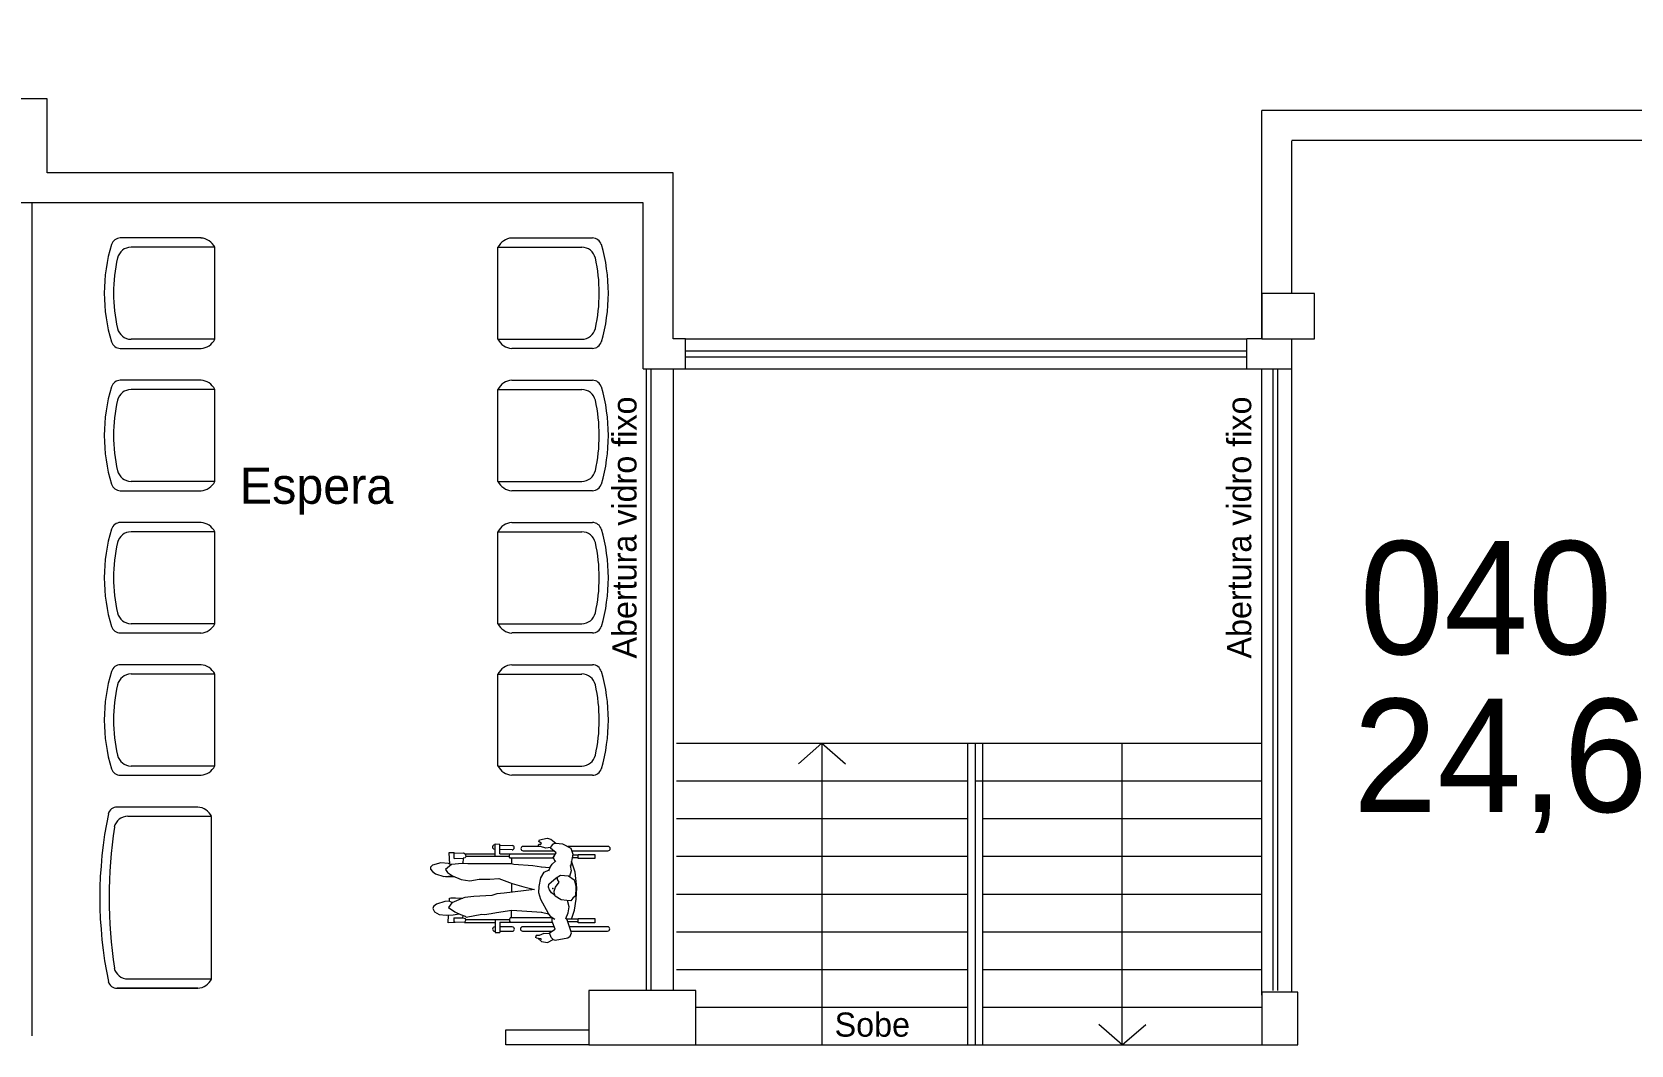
# Model space of a CAD drawing. Header units: metres. Extents: x 2999 to 3109, y 1752 to 1796.
# Drawn here: x 3019.53 to 3030.12, y 1767.83 to 1774.55 of the extents above; entities that cross this region are included whole.
import ezdxf

# ---------------------------------------------------------------- set-up
doc = ezdxf.new("R2010")
doc.units = ezdxf.units.M
doc.layers.add('PAREDES', color=7, linetype='Continuous')
doc.layers.add('VAGAS', color=253, linetype='Continuous')
doc.styles.add('PADRAO MK', font='')
doc.styles.add('ROMANS', font='romans', dxfattribs={"height": 0.16})
doc.styles.get("Standard").update_dxf_attribs({"font": 'arial.ttf'})
doc.styles.get('PADRAO MK').set_extended_font_data('AvantGarde Bk BT')
doc.dimstyles.new('Cota', dxfattribs={"dimtxt": 0.07, "dimasz": 0.08, "dimexe": 0.04, "dimexo": 0.04, "dimgap": 0.02, "dimtad": 1, "dimtxsty": 'Standard', "dimcen": 2.5, "dimclrd": 252, "dimclre": 252, "dimadec": 0, "dimazin": 0, "dimtfac": 1, "dimtmove": 0, "dimatfit": 3, "dimfxl": 1, "dimarcsym": 0})

# ---------------------------------------------------------------- blocks, each defined once
blk = doc.blocks.new('*D8')
at = {"layer": 'DEFPOINTS', "color": 0, "transparency": 16777216}
for p in [(3103.622, 1794.632), (2999.377, 1774.084), (3103.622, 1773.887)]:
    blk.add_point(p, dxfattribs=at)
at = {"layer": 'VAGAS', "color": 1, "lineweight": -2, "transparency": 16777216}
for p, q in [((2999.377, 1774.384), (2999.377, 1795.132)), ((3103.622, 1774.187), (3103.622, 1795.132)), ((2999.727, 1794.632), (3103.272, 1794.632))]:
    blk.add_line(p, q, dxfattribs=at)
at = {"layer": 'VAGAS', "color": 1, "transparency": 16777216}
for points in [[(2999.727, 1794.69), (2999.727, 1794.573), (2999.377, 1794.632)], [(3103.272, 1794.69), (3103.272, 1794.573), (3103.622, 1794.632)]]:
    blk.add_solid(points, dxfattribs=at)
at = {"layer": 'VAGAS', "color": 7, "transparency": 16777216, "insert": (3051.499, 1795.446), "char_height": 0.16, "attachment_point": 5, "style": 'ROMANS'}
blk.add_mtext('{\\H7.5x;104,25}', dxfattribs=at)
blk = doc.blocks.new('_ArchTick')
at = {"color": 0, "linetype": 'ByBlock', "const_width": 0.15}
blk.add_lwpolyline([(-0.5, -0.5), (0.5, 0.5)], dxfattribs=at)

msp = doc.modelspace()

# ---------------------------------------------------------------- linework, layer by layer
at = {"layer": 'PAREDES', "color": 253, "lineweight": 0}
for p, q in [((3019.627, 1774.104), (3015.477, 1774.104)), ((3019.627, 1773.614), (3019.627, 1774.104)), ((3040.902, 1774.027), (3027.677, 1774.027)), ((3027.677, 1772.514), (3027.677, 1774.026)), ((3041.122, 1773.827), (3027.877, 1773.827)), ((3027.877, 1772.814), (3027.877, 1773.826)), ((3023.777, 1773.614), (3019.627, 1773.614)), ((3023.777, 1772.514), (3023.777, 1773.614)), ((3023.577, 1773.414), (3019.427, 1773.414)), ((3019.527, 1767.894), (3019.527, 1773.414)), ((3023.577, 1772.314), (3023.577, 1773.414)), ((3020.647, 1773.182), (3020.112, 1773.182)), ((3022.706, 1773.182), (3023.241, 1773.182)), ((3020.738, 1773.121), (3020.183, 1773.121)), ((3020.738, 1772.511), (3020.738, 1773.121)), ((3022.615, 1772.511), (3022.615, 1773.121)), ((3022.615, 1773.121), (3023.171, 1773.121)), ((3028.027, 1772.814), (3027.677, 1772.814)), ((3027.677, 1772.814), (3027.677, 1772.514)), ((3028.027, 1772.814), (3027.877, 1772.814)), ((3028.027, 1772.514), (3028.027, 1772.814)), ((3028.027, 1772.514), (3028.027, 1772.814)), ((3020.112, 1772.45), (3020.647, 1772.45)), ((3020.738, 1772.511), (3020.183, 1772.511)), ((3022.615, 1772.511), (3023.171, 1772.511)), ((3023.241, 1772.45), (3022.706, 1772.45)), ((3023.857, 1772.514), (3023.777, 1772.514)), ((3023.857, 1772.314), (3023.857, 1772.514)), ((3023.857, 1772.514), (3027.577, 1772.514)), ((3023.857, 1772.434), (3027.577, 1772.434)), ((3027.577, 1772.314), (3027.577, 1772.514)), ((3027.677, 1772.514), (3027.577, 1772.514)), ((3027.677, 1772.514), (3028.027, 1772.514)), ((3027.877, 1772.314), (3027.877, 1772.514)), ((3027.877, 1772.514), (3028.027, 1772.514)), ((3023.857, 1772.394), (3027.577, 1772.394)), ((3020.647, 1772.239), (3020.112, 1772.239)), ((3022.706, 1772.239), (3023.241, 1772.239)), ((3023.577, 1772.314), (3023.857, 1772.314)), ((3023.597, 1772.314), (3023.597, 1768.194)), ((3023.627, 1772.314), (3023.627, 1768.194)), ((3023.777, 1772.314), (3023.777, 1768.194)), ((3023.857, 1772.314), (3027.577, 1772.314)), ((3027.577, 1772.314), (3027.877, 1772.314)), ((3027.677, 1768.164), (3027.677, 1772.314)), ((3027.751, 1772.314), (3027.751, 1768.194)), ((3027.781, 1772.314), (3027.781, 1768.194)), ((3027.877, 1768.184), (3027.877, 1772.314)), ((3020.738, 1772.178), (3020.183, 1772.178)), ((3020.738, 1771.568), (3020.738, 1772.178)), ((3022.615, 1771.568), (3022.615, 1772.178)), ((3022.615, 1772.178), (3023.171, 1772.178)), ((3020.112, 1771.507), (3020.647, 1771.507)), ((3020.738, 1771.568), (3020.183, 1771.568)), ((3022.615, 1771.568), (3023.171, 1771.568)), ((3023.241, 1771.507), (3022.706, 1771.507)), ((3020.647, 1771.296), (3020.112, 1771.296)), ((3022.706, 1771.296), (3023.241, 1771.296)), ((3020.738, 1771.235), (3020.183, 1771.235)), ((3020.738, 1770.625), (3020.738, 1771.235)), ((3022.615, 1770.625), (3022.615, 1771.235)), ((3022.615, 1771.235), (3023.171, 1771.235)), ((3020.112, 1770.564), (3020.647, 1770.564)), ((3020.738, 1770.625), (3020.183, 1770.625)), ((3022.615, 1770.625), (3023.171, 1770.625)), ((3023.241, 1770.564), (3022.706, 1770.564)), ((3020.647, 1770.353), (3020.112, 1770.353)), ((3022.706, 1770.353), (3023.241, 1770.353)), ((3020.738, 1770.292), (3020.183, 1770.292)), ((3020.738, 1769.682), (3020.738, 1770.292)), ((3022.615, 1769.682), (3022.615, 1770.292)), ((3022.615, 1770.292), (3023.171, 1770.292)), ((3023.797, 1769.834), (3027.677, 1769.834)), ((3024.762, 1769.834), (3024.606, 1769.698)), ((3024.762, 1769.834), (3024.762, 1767.834)), ((3024.762, 1769.834), (3024.918, 1769.698)), ((3025.727, 1769.834), (3025.727, 1767.834)), ((3025.777, 1769.834), (3025.777, 1767.834)), ((3025.827, 1769.834), (3025.827, 1767.834)), ((3026.752, 1767.834), (3026.752, 1769.834)), ((3020.738, 1769.682), (3020.183, 1769.682)), ((3022.615, 1769.682), (3023.171, 1769.682)), ((3020.112, 1769.621), (3020.647, 1769.621)), ((3023.241, 1769.621), (3022.706, 1769.621)), ((3023.797, 1769.584), (3025.727, 1769.584)), ((3025.777, 1769.584), (3027.677, 1769.584)), ((3020.625, 1769.41), (3020.091, 1769.41)), ((3020.717, 1769.349), (3020.161, 1769.349)), ((3020.717, 1768.271), (3020.717, 1769.349)), ((3023.797, 1769.334), (3025.727, 1769.334)), ((3025.827, 1769.334), (3027.677, 1769.334)), ((3022.593, 1769.16), (3022.597, 1769.16)), ((3022.597, 1769.167), (3022.627, 1769.165)), ((3022.597, 1769.083), (3022.597, 1769.167)), ((3022.627, 1769.101), (3022.627, 1769.165)), ((3022.627, 1769.159), (3022.709, 1769.155)), ((3022.898, 1769.149), (3022.781, 1769.149)), ((3022.881, 1769.149), (3022.885, 1769.165)), ((3022.885, 1769.165), (3022.898, 1769.165)), ((3022.886, 1769.183), (3022.891, 1769.194)), ((3022.904, 1769.17), (3022.886, 1769.183)), ((3022.891, 1769.194), (3022.94, 1769.205)), ((3022.931, 1769.138), (3022.897, 1769.15)), ((3022.898, 1769.165), (3022.904, 1769.17)), ((3022.94, 1769.205), (3022.965, 1769.198)), ((3022.965, 1769.15), (3022.963, 1769.138)), ((3022.965, 1769.198), (3022.998, 1769.171)), ((3022.978, 1769.164), (3022.965, 1769.15)), ((3022.998, 1769.171), (3022.978, 1769.164)), ((3022.998, 1769.171), (3023.042, 1769.166)), ((3023.042, 1769.166), (3023.098, 1769.139)), ((3023.344, 1769.149), (3023.077, 1769.149)), ((3022.29, 1769.109), (3022.325, 1769.109)), ((3022.29, 1769.108), (3022.293, 1769.033)), ((3022.325, 1769.07), (3022.325, 1769.109)), ((3022.325, 1769.106), (3022.387, 1769.107)), ((3022.325, 1769.07), (3022.384, 1769.072)), ((3022.384, 1769.072), (3022.383, 1769.037)), ((3022.398, 1769.075), (3022.384, 1769.072)), ((3022.387, 1769.107), (3022.398, 1769.1)), ((3022.396, 1769.101), (3022.597, 1769.101)), ((3022.398, 1769.1), (3022.401, 1769.083)), ((3022.401, 1769.083), (3022.398, 1769.075)), ((3022.691, 1769.083), (3022.401, 1769.083)), ((3022.597, 1769.132), (3022.591, 1769.132)), ((3022.708, 1769.126), (3022.627, 1769.13)), ((3022.627, 1769.101), (3022.995, 1769.101)), ((3022.692, 1769.092), (3022.696, 1769.101)), ((3022.692, 1769.079), (3022.692, 1769.092)), ((3022.696, 1769.071), (3022.692, 1769.079)), ((3022.984, 1769.071), (3022.696, 1769.071)), ((3022.706, 1769.034), (3022.706, 1769.071)), ((3022.781, 1769.12), (3022.985, 1769.12)), ((3022.964, 1769.143), (3022.931, 1769.138)), ((3023.001, 1769.107), (3022.963, 1769.138)), ((3022.973, 1769.033), (3022.998, 1769.054)), ((3022.978, 1769.071), (3023, 1769.108)), ((3022.983, 1769.073), (3022.991, 1769.093)), ((3022.993, 1769.049), (3022.983, 1769.073)), ((3023.111, 1769.098), (3023.095, 1769.014)), ((3023.098, 1769.139), (3023.111, 1769.098)), ((3023.126, 1768.98), (3023.102, 1769.051)), ((3023.104, 1769.12), (3023.344, 1769.12)), ((3023.147, 1769.075), (3023.106, 1769.075)), ((3023.147, 1769.091), (3023.109, 1769.091)), ((3023.147, 1769.097), (3023.256, 1769.097)), ((3023.147, 1769.069), (3023.147, 1769.097)), ((3023.256, 1769.069), (3023.147, 1769.069)), ((3023.256, 1769.097), (3023.256, 1769.069)), ((3023.797, 1769.084), (3025.727, 1769.084)), ((3025.827, 1769.084), (3027.677, 1769.084)), ((3022.168, 1769.012), (3022.167, 1769)), ((3022.167, 1769), (3022.181, 1768.983)), ((3022.18, 1769.025), (3022.168, 1769.012)), ((3022.237, 1769.04), (3022.18, 1769.025)), ((3022.181, 1768.983), (3022.2, 1768.968)), ((3022.2, 1768.968), (3022.256, 1768.951)), ((3022.286, 1769.036), (3022.237, 1769.04)), ((3022.256, 1768.951), (3022.315, 1768.954)), ((3022.306, 1769.029), (3022.267, 1768.996)), ((3022.267, 1768.996), (3022.28, 1768.976)), ((3022.267, 1768.951), (3022.328, 1768.948)), ((3022.28, 1768.976), (3022.314, 1768.954)), ((3022.304, 1769.028), (3022.286, 1769.036)), ((3022.378, 1769.037), (3022.306, 1769.029)), ((3022.314, 1768.954), (3022.372, 1768.93)), ((3022.416, 1769.035), (3022.378, 1769.037)), ((3022.599, 1769.034), (3022.416, 1769.035)), ((3022.562, 1768.932), (3022.621, 1768.937)), ((3022.703, 1769.035), (3022.599, 1769.034)), ((3022.621, 1768.937), (3022.71, 1768.904)), ((3022.72, 1769.03), (3022.703, 1769.035)), ((3022.845, 1769.022), (3022.72, 1769.03)), ((3022.903, 1769.013), (3022.845, 1769.022)), ((3022.887, 1768.883), (3022.899, 1768.942)), ((3022.899, 1768.942), (3022.922, 1768.978)), ((3022.959, 1769.008), (3022.901, 1769.013)), ((3022.922, 1768.978), (3022.954, 1768.994)), ((3022.952, 1768.988), (3022.961, 1769.012)), ((3022.952, 1768.9), (3023, 1768.942)), ((3022.961, 1769.012), (3022.973, 1769.033)), ((3023, 1768.942), (3023.029, 1768.959)), ((3023.009, 1768.931), (3023.01, 1768.948)), ((3023.029, 1768.959), (3023.082, 1768.955)), ((3023.082, 1768.955), (3023.119, 1768.929)), ((3023.1, 1768.988), (3023.089, 1768.95)), ((3023.093, 1769.023), (3023.1, 1768.988)), ((3023.138, 1768.876), (3023.126, 1768.98)), ((3022.372, 1768.93), (3022.428, 1768.922)), ((3022.428, 1768.922), (3022.491, 1768.933)), ((3022.491, 1768.933), (3022.502, 1768.932)), ((3022.502, 1768.932), (3022.562, 1768.932)), ((3022.607, 1768.835), (3022.574, 1768.825)), ((3022.656, 1768.84), (3022.607, 1768.835)), ((3022.857, 1768.865), (3022.656, 1768.84)), ((3022.706, 1768.846), (3022.706, 1768.905)), ((3022.71, 1768.904), (3022.786, 1768.881)), ((3022.786, 1768.881), (3022.857, 1768.865)), ((3022.886, 1768.842), (3022.887, 1768.883)), ((3022.899, 1768.798), (3022.886, 1768.842)), ((3022.95, 1768.88), (3022.952, 1768.9)), ((3022.957, 1768.862), (3022.95, 1768.88)), ((3022.969, 1768.843), (3022.957, 1768.862)), ((3022.993, 1768.824), (3022.969, 1768.843)), ((3022.988, 1768.854), (3022.996, 1768.88)), ((3022.99, 1768.831), (3022.988, 1768.854)), ((3022.995, 1768.819), (3022.99, 1768.831)), ((3022.996, 1768.88), (3023.02, 1768.913)), ((3023.02, 1768.913), (3023.009, 1768.931)), ((3023.119, 1768.929), (3023.132, 1768.885)), ((3023.132, 1768.856), (3023.128, 1768.842)), ((3023.128, 1768.842), (3023.128, 1768.823)), ((3023.132, 1768.885), (3023.132, 1768.856)), ((3023.134, 1768.801), (3023.138, 1768.876)), ((3023.797, 1768.834), (3025.727, 1768.834)), ((3025.827, 1768.834), (3027.677, 1768.834)), ((3022.187, 1768.752), (3022.183, 1768.738)), ((3022.183, 1768.738), (3022.195, 1768.716)), ((3022.208, 1768.768), (3022.187, 1768.752)), ((3022.262, 1768.785), (3022.208, 1768.768)), ((3022.29, 1768.786), (3022.262, 1768.785)), ((3022.309, 1768.776), (3022.288, 1768.745)), ((3022.288, 1768.745), (3022.33, 1768.717)), ((3022.311, 1768.777), (3022.29, 1768.786)), ((3022.293, 1768.785), (3022.294, 1768.806)), ((3022.294, 1768.806), (3022.302, 1768.81)), ((3022.302, 1768.81), (3022.334, 1768.81)), ((3022.371, 1768.802), (3022.309, 1768.776)), ((3022.334, 1768.81), (3022.383, 1768.807)), ((3022.396, 1768.811), (3022.371, 1768.802)), ((3022.456, 1768.817), (3022.396, 1768.811)), ((3022.574, 1768.825), (3022.456, 1768.817)), ((3022.605, 1768.711), (3022.706, 1768.728)), ((3022.704, 1768.677), (3022.705, 1768.727)), ((3022.706, 1768.728), (3022.905, 1768.713)), ((3022.95, 1768.705), (3022.899, 1768.798)), ((3023.034, 1768.796), (3022.995, 1768.819)), ((3023.071, 1768.792), (3023.034, 1768.796)), ((3023.097, 1768.79), (3023.071, 1768.792)), ((3023.086, 1768.75), (3023.076, 1768.791)), ((3023.081, 1768.709), (3023.086, 1768.75)), ((3023.11, 1768.807), (3023.097, 1768.79)), ((3023.103, 1768.667), (3023.121, 1768.728)), ((3023.128, 1768.823), (3023.11, 1768.807)), ((3023.121, 1768.728), (3023.134, 1768.801)), ((3022.195, 1768.716), (3022.225, 1768.699)), ((3022.225, 1768.699), (3022.271, 1768.693)), ((3022.271, 1768.693), (3022.317, 1768.697)), ((3022.285, 1768.644), (3022.288, 1768.695)), ((3022.331, 1768.646), (3022.285, 1768.644)), ((3022.317, 1768.697), (3022.357, 1768.703)), ((3022.323, 1768.676), (3022.383, 1768.677)), ((3022.323, 1768.676), (3022.323, 1768.646)), ((3022.392, 1768.645), (3022.329, 1768.647)), ((3022.33, 1768.717), (3022.366, 1768.698)), ((3022.366, 1768.698), (3022.397, 1768.687)), ((3022.381, 1768.692), (3022.38, 1768.677)), ((3022.383, 1768.677), (3022.397, 1768.671)), ((3022.399, 1768.658), (3022.392, 1768.645)), ((3022.393, 1768.646), (3022.597, 1768.646)), ((3022.397, 1768.687), (3022.405, 1768.681)), ((3022.397, 1768.671), (3022.399, 1768.658)), ((3022.692, 1768.664), (3022.397, 1768.664)), ((3022.405, 1768.681), (3022.508, 1768.7)), ((3022.508, 1768.7), (3022.525, 1768.698)), ((3022.525, 1768.698), (3022.57, 1768.705)), ((3022.57, 1768.705), (3022.605, 1768.711)), ((3022.597, 1768.665), (3022.597, 1768.58)), ((3022.627, 1768.647), (3022.627, 1768.58)), ((3022.627, 1768.647), (3022.977, 1768.647)), ((3022.696, 1768.677), (3022.692, 1768.668)), ((3022.692, 1768.668), (3022.692, 1768.655)), ((3022.692, 1768.655), (3022.696, 1768.647)), ((3022.975, 1768.677), (3022.696, 1768.677)), ((3022.988, 1768.617), (3022.778, 1768.617)), ((3022.901, 1768.713), (3022.952, 1768.702)), ((3022.968, 1768.681), (3022.95, 1768.705)), ((3022.991, 1768.666), (3022.968, 1768.681)), ((3022.975, 1768.653), (3022.975, 1768.675)), ((3022.994, 1768.602), (3022.975, 1768.653)), ((3023.065, 1768.672), (3023.081, 1768.709)), ((3023.073, 1768.663), (3023.065, 1768.672)), ((3023.146, 1768.667), (3023.069, 1768.667)), ((3023.102, 1768.576), (3023.073, 1768.663)), ((3023.147, 1768.65), (3023.077, 1768.65)), ((3023.341, 1768.617), (3023.088, 1768.617)), ((3023.147, 1768.672), (3023.256, 1768.672)), ((3023.147, 1768.644), (3023.147, 1768.672)), ((3023.256, 1768.644), (3023.147, 1768.644)), ((3023.256, 1768.672), (3023.256, 1768.644)), ((3022.597, 1768.616), (3022.593, 1768.616)), ((3022.593, 1768.587), (3022.597, 1768.587)), ((3022.597, 1768.58), (3022.627, 1768.58)), ((3022.71, 1768.616), (3022.627, 1768.616)), ((3022.627, 1768.587), (3022.71, 1768.587)), ((3022.778, 1768.588), (3022.974, 1768.588)), ((3022.868, 1768.559), (3022.864, 1768.547)), ((3022.87, 1768.543), (3022.864, 1768.547)), ((3022.887, 1768.56), (3022.868, 1768.559)), ((3022.87, 1768.543), (3022.898, 1768.54)), ((3022.882, 1768.539), (3022.903, 1768.52)), ((3022.918, 1768.572), (3022.887, 1768.56)), ((3022.898, 1768.54), (3022.898, 1768.53)), ((3022.903, 1768.52), (3022.944, 1768.514)), ((3022.958, 1768.571), (3022.918, 1768.572)), ((3022.944, 1768.514), (3022.98, 1768.532)), ((3022.957, 1768.577), (3022.995, 1768.602)), ((3022.968, 1768.545), (3022.957, 1768.577)), ((3022.981, 1768.532), (3022.968, 1768.545)), ((3022.98, 1768.532), (3022.995, 1768.529)), ((3022.995, 1768.529), (3023.077, 1768.543)), ((3023.077, 1768.543), (3023.094, 1768.555)), ((3023.094, 1768.555), (3023.102, 1768.576)), ((3023.098, 1768.588), (3023.341, 1768.588)), ((3023.797, 1768.584), (3025.727, 1768.584)), ((3025.827, 1768.584), (3027.677, 1768.584)), ((3023.797, 1768.334), (3025.727, 1768.334)), ((3025.827, 1768.334), (3027.677, 1768.334)), ((3020.625, 1768.21), (3020.091, 1768.21)), ((3020.091, 1768.21), (3020.625, 1768.21)), ((3020.717, 1768.271), (3020.161, 1768.271)), ((3023.217, 1768.194), (3023.217, 1768.194)), ((3023.217, 1768.194), (3023.217, 1767.834)), ((3023.927, 1768.194), (3023.217, 1768.194)), ((3023.927, 1767.834), (3023.927, 1768.194)), ((3027.917, 1768.184), (3027.677, 1768.184)), ((3027.677, 1768.184), (3027.677, 1767.834)), ((3027.917, 1767.834), (3027.917, 1768.184)), ((3023.927, 1768.084), (3025.727, 1768.084)), ((3025.827, 1768.084), (3027.677, 1768.084)), ((3022.667, 1767.834), (3022.667, 1767.934)), ((3022.667, 1767.934), (3023.217, 1767.934)), ((3026.752, 1767.834), (3026.596, 1767.969)), ((3026.752, 1767.834), (3026.908, 1767.969)), ((3023.217, 1767.834), (3022.667, 1767.834)), ((3023.217, 1767.834), (3023.927, 1767.834)), ((3023.927, 1767.834), (3027.677, 1767.834)), ((3027.677, 1767.834), (3027.917, 1767.834))]:
    msp.add_line(p, q, dxfattribs=at)
for centre, radius, start, end in [((3020.112, 1773.121), 0.061, 90, 163.3985), ((3020.637, 1773.068), 0.114, 27.3553, 85.2645), ((3022.716, 1773.068), 0.114, 94.7355, 152.6447), ((3023.241, 1773.121), 0.061, 16.6015, 90), ((3021.134, 1772.816), 1.128, 163.3985, 196.6015), ((3020.183, 1773.029), 0.0914, 90, 167.3644), ((3023.171, 1773.029), 0.0914, 12.6356, 90), ((3022.219, 1772.816), 1.128, 343.3985, 16.6015), ((3021.134, 1772.816), 1.067, 167.3644, 192.6356), ((3022.219, 1772.816), 1.067, 347.3644, 12.6356), ((3020.183, 1772.602), 0.0914, 192.6356, 270), ((3023.171, 1772.602), 0.0914, 270, 347.3644), ((3020.112, 1772.511), 0.061, 196.6015, 270), ((3020.637, 1772.563), 0.114, 274.7355, 332.6447), ((3022.716, 1772.563), 0.114, 207.3553, 265.2645), ((3023.241, 1772.511), 0.061, 270, 343.3985), ((3020.112, 1772.178), 0.061, 90, 163.3985), ((3020.637, 1772.126), 0.114, 27.3553, 85.2645), ((3022.716, 1772.126), 0.114, 94.7355, 152.6447), ((3023.241, 1772.178), 0.061, 16.6015, 90), ((3021.134, 1771.873), 1.128, 163.3985, 196.6015), ((3020.183, 1772.086), 0.0914, 90, 167.3644), ((3023.171, 1772.086), 0.0914, 12.6356, 90), ((3022.219, 1771.873), 1.128, 343.3985, 16.6015), ((3021.134, 1771.873), 1.067, 167.3644, 192.6356), ((3022.219, 1771.873), 1.067, 347.3644, 12.6356), ((3020.183, 1771.66), 0.0914, 192.6356, 270), ((3023.171, 1771.66), 0.0914, 270, 347.3644), ((3020.112, 1771.568), 0.061, 196.6015, 270), ((3020.637, 1771.62), 0.114, 274.7355, 332.6447), ((3022.716, 1771.62), 0.114, 207.3553, 265.2645), ((3023.241, 1771.568), 0.061, 270, 343.3985), ((3020.112, 1771.235), 0.061, 90, 163.3985), ((3020.637, 1771.183), 0.114, 27.3553, 85.2645), ((3022.716, 1771.183), 0.114, 94.7355, 152.6447), ((3023.241, 1771.235), 0.061, 16.6015, 90), ((3021.134, 1770.93), 1.128, 163.3985, 196.6015), ((3021.134, 1770.93), 1.067, 167.3644, 192.6356), ((3020.183, 1771.143), 0.0914, 90, 167.3644), ((3023.171, 1771.143), 0.0914, 12.6356, 90), ((3022.219, 1770.93), 1.067, 347.3644, 12.6356), ((3022.219, 1770.93), 1.128, 343.3985, 16.6015), ((3020.183, 1770.717), 0.0914, 192.6356, 270), ((3023.171, 1770.717), 0.0914, 270, 347.3644), ((3020.112, 1770.625), 0.061, 196.6015, 270), ((3020.637, 1770.677), 0.114, 274.7355, 332.6447), ((3022.716, 1770.677), 0.114, 207.3553, 265.2645), ((3023.241, 1770.625), 0.061, 270, 343.3985), ((3020.112, 1770.292), 0.061, 90, 163.3985), ((3020.637, 1770.24), 0.114, 27.3553, 85.2645), ((3022.716, 1770.24), 0.114, 94.7355, 152.6447), ((3023.241, 1770.292), 0.061, 16.6015, 90), ((3021.134, 1769.987), 1.128, 163.3985, 196.6015), ((3021.134, 1769.987), 1.067, 167.3644, 192.6356), ((3020.183, 1770.201), 0.0914, 90, 167.3644), ((3023.171, 1770.201), 0.0914, 12.6356, 90), ((3022.219, 1769.987), 1.067, 347.3644, 12.6356), ((3022.219, 1769.987), 1.128, 343.3985, 16.6015), ((3020.183, 1769.774), 0.0914, 192.6356, 270), ((3020.637, 1769.735), 0.114, 274.7355, 332.6447), ((3022.716, 1769.735), 0.114, 207.3553, 265.2645), ((3023.171, 1769.774), 0.0914, 270, 347.3644), ((3020.112, 1769.682), 0.061, 196.6015, 270), ((3023.241, 1769.682), 0.061, 270, 343.3985), ((3022.719, 1768.81), 2.743, 168.2967, 191.7033), ((3020.091, 1769.349), 0.061, 90, 163.3985), ((3020.616, 1769.297), 0.114, 27.3553, 85.2645), ((3023.229, 1768.81), 3.191, 171.5739, 188.4261), ((3020.161, 1769.258), 0.0914, 90, 167.3644), ((3022.592, 1769.146), 0.0142, 87.3371, 267.3371), ((3022.709, 1769.141), 0.0142, 267.3371, 87.3371), ((3022.781, 1769.135), 0.0146, 90, 270), ((3023.344, 1769.135), 0.0146, 270, 90), ((3022.778, 1768.603), 0.0146, 90, 270), ((3023.341, 1768.603), 0.0146, 270, 90), ((3022.593, 1768.602), 0.0142, 90, 270), ((3022.71, 1768.602), 0.0142, 270, 90), ((3020.161, 1768.363), 0.0914, 192.6356, 270), ((3020.091, 1768.271), 0.061, 196.6015, 270), ((3020.616, 1768.323), 0.114, 274.7355, 332.6447)]:
    msp.add_arc(centre, radius, start, end, dxfattribs=at)
msp.add_point((3022.978, 1768.871), dxfattribs=at)

# ---------------------------------------------------------------- texts
at = {"layer": 'PAREDES', "color": 253, "lineweight": 0, "style": 'PADRAO MK'}
for p in [(3023.533, 1770.395), (3027.607, 1770.395)]:
    msp.add_text('Abertura vidro fixo', height=0.16, rotation=90, dxfattribs=at).set_placement(p)
for s, height, p in [('Espera', 0.24, (3020.904, 1771.42)), ('040', 0.75, (3028.326, 1770.423)), ('24,65m²', 0.75, (3028.282, 1769.378)), ('Sobe', 0.16, (3024.846, 1767.889))]:
    msp.add_text(s, height=height, dxfattribs=at).set_placement(p)

# ---------------------------------------------------------------- dimensions: what is measured, and where the dimension line sits
at = {"layer": 'VAGAS', "color": 253}
dim = msp.add_linear_dim(base=(3103.6223, 1794.6316), p1=(2999.3766, 1774.0836), p2=(3103.6223, 1773.8875), text='{\\H7.5x;<>}', dimstyle='Cota', override={"dimtxt": 0.63, "dimasz": 0.35, "dimexe": 0.5, "dimexo": 0.3, "dimgap": 0.1, "dimtxsty": 'ROMANS', "dimblk1": 'ArchTick', "dimblk2": 'ArchTick', "dimclrd": 1, "dimclre": 1, "dimclrt": 7}, dxfattribs=at)
dim.commit()
dim.dimension.update_dxf_attribs({"geometry": '*D8', "text_midpoint": (3051.4994, 1795.4458)})

doc.saveas('drawing.dxf')
